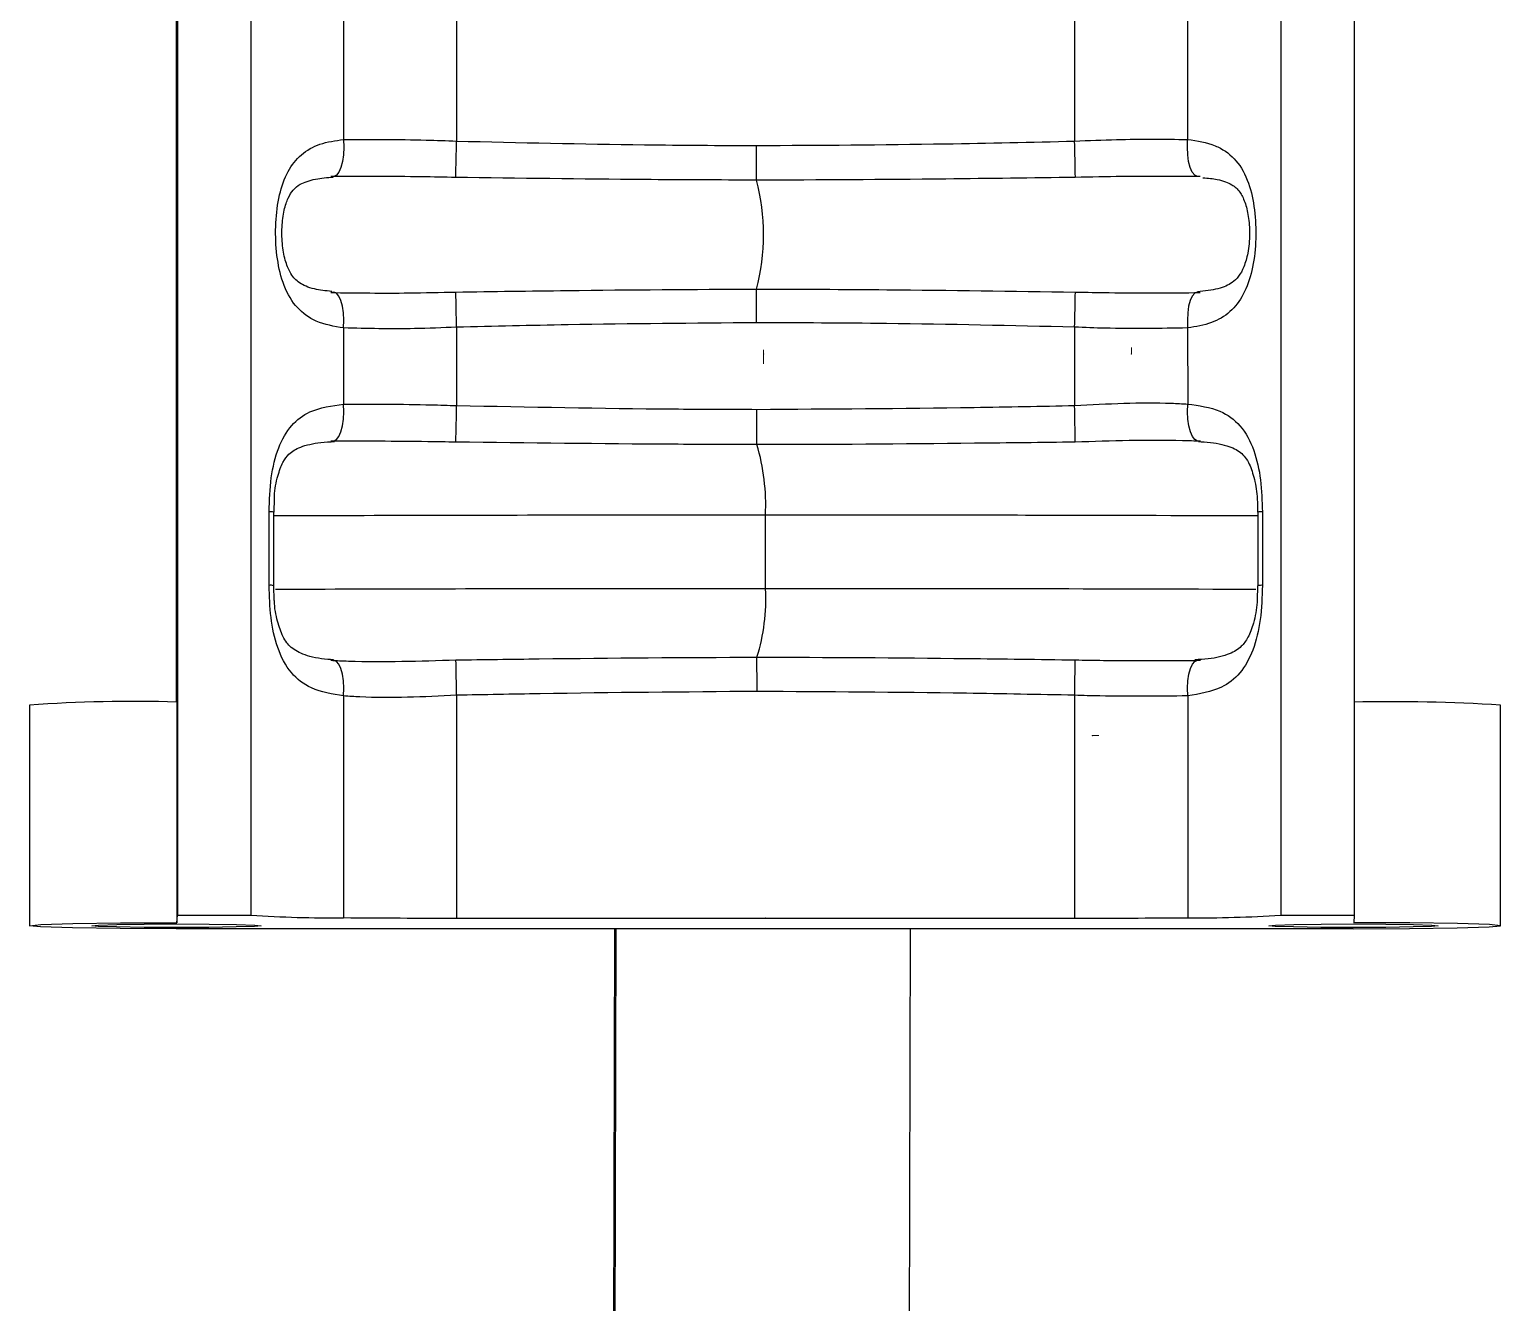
# Model space of a CAD drawing. Header units: millimetres. Extents: x 15 to 1184, y 5 to 836.
# Drawn here: x 838.93 to 858.93, y 635.66 to 652.97 of the extents above; entities that cross this region are included whole.
import ezdxf

# ---------------------------------------------------------------- set-up
doc = ezdxf.new("R2010")
doc.units = ezdxf.units.MM
doc.header["$PDSIZE"] = -1
doc.layers.get('0').update_dxf_attribs({"lineweight": 18})

msp = doc.modelspace()

# ---------------------------------------------------------------- linework, layer by layer
at = {"color": 7, "linetype": 'Continuous', "lineweight": 25}
for p, q in [((840.937, 668.925), (840.938, 640.931)), ((841.937, 668.925), (841.938, 640.931)), ((855.937, 668.925), (855.938, 640.931)), ((856.937, 668.925), (856.938, 640.931)), ((843.197, 653.611), (843.197, 651.475)), ((844.733, 653.622), (844.733, 651.452)), ((853.135, 653.622), (853.135, 651.452)), ((854.672, 653.611), (854.672, 651.475)), ((840.923, 653.242), (840.923, 643.827)), ((840.924, 643.827), (840.924, 653.26)), ((840.928, 653.307), (840.928, 643.827)), ((843.056, 650.968), (843.024, 650.971)), ((843.198, 648.912), (843.198, 647.878)), ((844.734, 648.923), (844.734, 647.858)), ((853.136, 648.923), (853.136, 647.858)), ((854.672, 648.912), (854.673, 647.878)), ((842.184, 645.413), (842.184, 646.413)), ((842.247, 646.408), (842.246, 646.407)), ((842.247, 645.408), (842.247, 646.408)), ((842.253, 646.407), (842.256, 646.595)), ((855.626, 646.408), (855.626, 645.408)), ((855.689, 646.413), (855.689, 645.413)), ((840.932, 645.353), (840.932, 646.353)), ((840.935, 646.394), (840.935, 645.395)), ((848.933, 645.368), (848.933, 646.368)), ((842.255, 645.207), (842.251, 645.408)), ((855.62, 645.408), (855.616, 645.213)), ((855.626, 645.408), (855.626, 645.408)), ((840.93, 643.827), (840.93, 640.827)), ((843.198, 643.91), (843.198, 640.895)), ((844.734, 643.919), (844.734, 640.889)), ((853.136, 643.919), (853.136, 640.889)), ((854.673, 643.91), (854.673, 640.895)), ((838.926, 643.785), (838.926, 640.786)), ((858.926, 640.786), (858.926, 643.786)), ((840.93, 640.827), (840.938, 640.931)), ((840.938, 640.931), (841.938, 640.931)), ((844.734, 640.889), (853.136, 640.889)), ((855.938, 640.931), (856.938, 640.931)), ((856.938, 640.931), (856.93, 640.827)), ((856.923, 640.745), (840.923, 640.745)), ((846.879, 640.745), (846.867, 635.077)), ((846.891, 635.077), (846.903, 640.745)), ((850.891, 635.077), (850.903, 640.745))]:
    msp.add_line(p, q, dxfattribs=at)
at = {"color": 7, "linetype": 'Continuous'}
for p, q in [((848.908, 648.557), (848.907, 648.617)), ((853.908, 648.557), (853.908, 648.647)), ((848.908, 648.557), (848.907, 648.423)), ((853.908, 648.557), (853.907, 648.554)), ((853.377, 643.371), (853.376, 643.367)), ((853.377, 643.371), (853.467, 643.371)), ((848.935, 640.889), (849.025, 640.889)), ((848.935, 640.889), (848.935, 640.886))]:
    msp.add_line(p, q, dxfattribs=at)
at = {"color": 7, "linetype": 'Continuous', "lineweight": 25}
for points in [[(843.197, 651.475), (843.201, 651.369), (843.196, 651.267), (843.183, 651.174), (843.162, 651.095), (843.134, 651.032), (843.101, 650.99), (843.064, 650.969), (843.056, 650.968)], [(854.844, 650.971), (854.805, 650.969), (854.768, 650.99), (854.735, 651.032), (854.707, 651.095), (854.686, 651.174), (854.673, 651.267), (854.669, 651.369), (854.672, 651.475)], [(843.198, 648.912), (843.201, 649.017), (843.197, 649.118), (843.183, 649.209), (843.162, 649.285), (843.134, 649.344), (843.101, 649.383), (843.064, 649.399), (843.024, 649.393)], [(854.805, 649.4), (854.805, 649.399), (854.768, 649.383), (854.735, 649.344), (854.707, 649.285), (854.686, 649.209), (854.673, 649.118), (854.669, 649.017), (854.672, 648.912)], [(843.023, 647.373), (843.062, 647.373), (843.099, 647.395), (843.132, 647.438), (843.16, 647.501), (843.181, 647.58), (843.195, 647.672), (843.2, 647.773), (843.198, 647.878)], [(854.845, 647.373), (854.807, 647.373), (854.77, 647.395), (854.737, 647.438), (854.71, 647.501), (854.689, 647.58), (854.675, 647.672), (854.67, 647.773), (854.673, 647.878)], [(843.198, 643.91), (843.2, 644.015), (843.195, 644.115), (843.181, 644.205), (843.16, 644.281), (843.132, 644.34), (843.099, 644.38), (843.062, 644.398), (843.023, 644.394)], [(854.673, 643.91), (854.67, 644.015), (854.675, 644.115), (854.689, 644.205), (854.71, 644.281), (854.738, 644.34), (854.77, 644.38), (854.807, 644.398), (854.846, 644.394)], [(840.923, 640.745), (840.158, 640.748), (839.51, 640.757), (839.077, 640.77), (838.926, 640.786), (839.08, 640.802), (839.515, 640.815), (840.164, 640.824), (840.93, 640.827)], [(842.076, 640.786), (841.988, 640.777), (841.738, 640.769), (841.365, 640.764), (840.924, 640.762), (840.485, 640.764), (840.112, 640.769), (839.863, 640.777), (839.776, 640.786), (839.865, 640.795), (840.115, 640.803), (840.488, 640.808), (840.928, 640.81), (841.368, 640.808), (841.741, 640.803), (841.99, 640.795), (842.076, 640.786)], [(858.076, 640.786), (857.988, 640.777), (857.738, 640.769), (857.365, 640.764), (856.924, 640.762), (856.485, 640.764), (856.112, 640.769), (855.863, 640.777), (855.776, 640.786), (855.865, 640.795), (856.115, 640.803), (856.488, 640.808), (856.928, 640.81), (857.368, 640.808), (857.741, 640.803), (857.99, 640.795), (858.076, 640.786)], [(856.923, 640.745), (857.689, 640.748), (858.338, 640.757), (858.773, 640.77), (858.926, 640.786), (858.775, 640.802), (858.343, 640.815), (857.695, 640.824), (856.93, 640.827)]]:
    msp.add_lwpolyline(points, dxfattribs=at)
for centre, radius, start, end in [((677.206, 654.953), 167.564, 358.63394, 358.80296), ((755.277, 649.268), 97.883, 0.98961, 1.27895), ((692.596, 651.489), 156.217, 359.79221, 359.9642), ((845.918, 650.181), 2.988, 345.6298, 14.3741), ((709.642, 648.897), 139.171, 0.03538, 0.22316), ((756.998, 647.128), 87.754, 1.17194, 1.48432), ((703.093, 652.221), 150.079, 358.7408, 358.92345), ((692.88, 650.569), 151.878, 358.78937, 358.97723), ((703.615, 647.857), 145.202, 359.79079, 359.97977), ((757.331, 645.996), 95.823, 0.81551, 1.11328), ((846.042, 646.504), 2.894, 357.2955, 16.5125), ((842.202, 646.247), 0.167, 74.5522, 96.3338), ((855.67, 646.262), 0.152, 82.5873, 106.781), ((842.203, 645.266), 0.148, 72.9922, 97.5957), ((855.671, 645.241), 0.173, 83.8662, 105.1929), ((846.297, 645.223), 2.64, 342.6564, 3.141), ((719.674, 643.928), 129.144, 0.01902, 0.22536), ((759.235, 642.43), 85.512, 0.99773, 1.32035), ((717.772, 646.507), 135.389, 358.90472, 359.10848), ((840.353, 623.208), 20.627, 88.3987, 93.9669), ((857.429, 619.661), 24.171, 86.4495, 91.1848), ((843.017, 656.948), 16.054, 266.1463, 270.6448), ((844.712, 831.629), 190.739, 269.54508, 270.00647), ((853.157, 831.996), 191.107, 269.99368, 270.45448), ((854.851, 657.203), 16.309, 269.3729, 273.8214)]:
    msp.add_arc(centre, radius, start, end, dxfattribs=at)
for points, knots in [([(843.198, 648.912), (843.068, 648.934), (842.909, 648.961), (842.682, 649.077), (842.496, 649.241), (842.347, 649.564), (842.276, 649.946), (842.267, 650.342), (842.315, 650.72), (842.426, 651.044), (842.613, 651.282), (842.872, 651.428), (843.087, 651.459), (843.197, 651.475)], [0, 0, 0, 0, 0.391333, 0.479582, 0.817373, 1.182597, 1.537136, 1.895618, 2.252275, 2.58977, 2.903625, 3.217507, 3.551938, 3.551938, 3.551938, 3.551938]), ([(843.197, 651.475), (843.568, 651.476), (844.071, 651.478), (844.595, 651.458), (844.733, 651.452)], [0, 0, 0, 0, 1.130411, 1.53647, 1.53647, 1.53647, 1.53647]), ([(844.733, 651.452), (845.586, 651.433), (846.945, 651.401), (848.305, 651.394), (848.813, 651.392)], [0, 0, 0, 0, 2.55687, 4.08046, 4.08046, 4.08046, 4.08046]), ([(848.813, 651.392), (849.668, 651.397), (851.108, 651.405), (852.549, 651.439), (853.135, 651.452)], [0, 0, 0, 0, 2.562943, 4.322734, 4.322734, 4.322734, 4.322734]), ([(853.135, 651.452), (853.327, 651.461), (853.852, 651.483), (854.354, 651.478), (854.672, 651.475)], [0, 0, 0, 0, 0.560647, 1.537675, 1.537675, 1.537675, 1.537675]), ([(854.672, 651.475), (854.802, 651.456), (854.962, 651.431), (855.189, 651.322), (855.376, 651.164), (855.526, 650.849), (855.596, 650.471), (855.606, 650.076), (855.558, 649.695), (855.445, 649.365), (855.259, 649.119), (854.998, 648.965), (854.783, 648.93), (854.672, 648.912)], [0, 0, 0, 0, 0.391707, 0.480035, 0.818141, 1.183706, 1.53857, 1.897373, 2.254345, 2.592136, 2.906274, 3.22045, 3.555149, 3.555149, 3.555149, 3.555149]), ([(840.933, 650.973), (840.933, 650.966), (840.934, 650.952), (840.934, 650.819), (840.934, 650.62), (840.935, 650.368), (840.935, 650.095), (840.935, 649.831), (840.934, 649.605), (840.934, 649.444), (840.934, 649.378), (840.933, 649.368), (840.933, 649.415), (840.932, 649.557), (840.932, 649.769), (840.932, 650.026), (840.932, 650.3), (840.932, 650.559), (840.932, 650.775), (840.933, 650.923), (840.933, 650.969), (840.933, 650.972), (840.933, 650.973)], [0, 0, 0, 0, 0.171715, 0.34343, 0.515144, 0.686859, 0.858574, 1.030289, 1.202004, 1.373719, 1.545433, 1.630365, 1.80208, 1.973795, 2.14551, 2.317225, 2.48894, 2.660654, 2.832369, 3.004084, 3.175799, 3.198439, 3.198439, 3.198439, 3.198439]), ([(843.037, 649.408), (842.954, 649.417), (842.771, 649.437), (842.588, 649.52), (842.489, 649.62), (842.405, 649.806), (842.361, 650.032), (842.354, 650.281), (842.383, 650.511), (842.442, 650.689), (842.515, 650.8), (842.606, 650.873), (842.792, 650.942), (842.974, 650.957), (843.057, 650.964)], [0, 0, 0, 0, 0.211149, 0.464172, 0.701486, 0.870652, 1.053009, 1.248046, 1.433212, 1.593337, 1.752998, 1.945808, 2.19354, 2.404749, 2.404749, 2.404749, 2.404749]), ([(844.722, 650.958), (844.568, 650.961), (844, 650.973), (843.435, 650.972), (843.024, 650.971)], [0, 0, 0, 0, 0.460021, 1.698453, 1.698453, 1.698453, 1.698453]), ([(848.812, 650.923), (848.812, 650.923), (848.302, 650.923), (846.939, 650.929), (845.576, 650.947), (844.722, 650.958)], [0, 0, 0, 0, 0.00006, 1.529103, 4.090108, 4.090108, 4.090108, 4.090108]), ([(853.145, 650.958), (852.558, 650.951), (851.114, 650.932), (849.67, 650.922), (848.812, 650.923), (848.812, 650.923)], [0, 0, 0, 0, 1.761625, 4.333074, 4.333134, 4.333134, 4.333134, 4.333134]), ([(854.844, 650.971), (854.491, 650.973), (853.927, 650.976), (853.358, 650.963), (853.145, 650.958)], [0, 0, 0, 0, 1.065242, 1.698965, 1.698965, 1.698965, 1.698965]), ([(854.88, 650.955), (854.948, 650.949), (855.111, 650.934), (855.282, 650.862), (855.373, 650.783), (855.453, 650.632), (855.503, 650.427), (855.52, 650.183), (855.498, 649.94), (855.44, 649.736), (855.364, 649.603), (855.272, 649.516), (855.098, 649.436), (854.903, 649.414), (854.804, 649.402)], [0, 0, 0, 0, 0.17253, 0.414361, 0.637444, 0.810243, 0.979403, 1.164919, 1.368186, 1.533825, 1.696822, 1.870629, 2.115199, 2.367275, 2.367275, 2.367275, 2.367275]), ([(844.722, 649.401), (845.229, 649.408), (846.591, 649.427), (847.955, 649.439), (848.812, 649.439), (848.812, 649.439)], [0, 0, 0, 0, 1.518891, 4.090056, 4.090116, 4.090116, 4.090116, 4.090116]), ([(848.812, 649.439), (848.812, 649.439), (849.403, 649.44), (850.848, 649.433), (852.292, 649.413), (853.145, 649.401)], [0, 0, 0, 0, 0.00006, 1.772282, 4.333148, 4.333148, 4.333148, 4.333148]), ([(843.024, 649.393), (843.377, 649.389), (843.941, 649.382), (844.51, 649.396), (844.722, 649.401)], [0, 0, 0, 0, 1.064914, 1.698453, 1.698453, 1.698453, 1.698453]), ([(853.145, 649.401), (853.299, 649.398), (853.868, 649.386), (854.432, 649.39), (854.844, 649.393)], [0, 0, 0, 0, 0.460071, 1.698839, 1.698839, 1.698839, 1.698839]), ([(844.734, 648.923), (844.542, 648.915), (844.017, 648.892), (843.516, 648.904), (843.198, 648.912)], [0, 0, 0, 0, 0.560191, 1.536418, 1.536418, 1.536418, 1.536418]), ([(848.813, 648.983), (847.959, 648.976), (846.599, 648.965), (845.239, 648.934), (844.734, 648.923)], [0, 0, 0, 0, 2.562885, 4.080351, 4.080351, 4.080351, 4.080351]), ([(853.136, 648.923), (852.283, 648.942), (850.843, 648.976), (849.402, 648.981), (848.813, 648.983)], [0, 0, 0, 0, 2.556811, 4.322681, 4.322681, 4.322681, 4.322681]), ([(854.672, 648.912), (854.302, 648.906), (853.798, 648.898), (853.274, 648.917), (853.136, 648.923)], [0, 0, 0, 0, 1.131025, 1.537245, 1.537245, 1.537245, 1.537245]), ([(842.184, 646.413), (842.189, 646.569), (842.2, 646.875), (842.297, 647.285), (842.471, 647.596), (842.761, 647.815), (843.037, 647.855), (843.198, 647.878)], [0, 0, 0, 0, 0.420011, 0.824241, 1.194329, 1.537559, 2.018643, 2.018643, 2.018643, 2.018643]), ([(843.198, 647.878), (843.591, 647.878), (844.095, 647.878), (844.619, 647.861), (844.734, 647.858)], [0, 0, 0, 0, 1.199618, 1.536193, 1.536193, 1.536193, 1.536193]), ([(844.734, 647.858), (845.715, 647.839), (847.076, 647.812), (848.438, 647.807), (848.818, 647.806)], [0, 0, 0, 0, 2.944838, 4.084568, 4.084568, 4.084568, 4.084568]), ([(848.818, 647.806), (849.801, 647.812), (851.241, 647.82), (852.68, 647.849), (853.136, 647.858)], [0, 0, 0, 0, 2.950449, 4.318183, 4.318183, 4.318183, 4.318183]), ([(853.136, 647.858), (853.583, 647.881), (854.11, 647.909), (854.599, 647.882), (854.673, 647.878)], [0, 0, 0, 0, 1.307197, 1.537924, 1.537924, 1.537924, 1.537924]), ([(854.673, 647.878), (854.826, 647.857), (855.104, 647.818), (855.408, 647.595), (855.584, 647.262), (855.675, 646.851), (855.684, 646.559), (855.689, 646.413)], [0, 0, 0, 0, 0.457377, 0.830637, 1.232676, 1.627258, 2.020613, 2.020613, 2.020613, 2.020613]), ([(840.932, 646.353), (840.932, 646.466), (840.932, 646.691), (840.932, 646.994), (840.933, 647.227), (840.933, 647.363), (840.934, 647.388), (840.934, 647.299), (840.935, 647.105), (840.935, 646.829), (840.935, 646.576), (840.935, 646.429), (840.935, 646.394)], [0, 0, 0, 0, 0.214164, 0.428328, 0.642492, 0.856656, 1.07082, 1.284984, 1.499148, 1.713312, 1.927476, 1.99459, 1.99459, 1.99459, 1.99459]), ([(842.256, 646.595), (842.256, 646.605), (842.257, 646.715), (842.297, 646.896), (842.371, 647.096), (842.463, 647.217), (842.595, 647.298), (842.834, 647.356), (843.012, 647.364), (843.075, 647.367)], [0, 0, 0, 0, 0.020781, 0.242965, 0.432363, 0.617948, 0.879926, 1.151617, 1.301887, 1.301887, 1.301887, 1.301887]), ([(844.724, 647.36), (844.596, 647.362), (844.026, 647.372), (843.461, 647.373), (843.023, 647.373)], [0, 0, 0, 0, 0.381177, 1.701088, 1.701088, 1.701088, 1.701088]), ([(848.817, 647.327), (848.817, 647.327), (848.436, 647.327), (847.071, 647.332), (845.707, 647.348), (844.724, 647.36)], [0, 0, 0, 0, 0.00006, 1.143454, 4.09308, 4.09308, 4.09308, 4.09308]), ([(853.144, 647.36), (852.688, 647.354), (851.246, 647.337), (849.803, 647.326), (848.817, 647.327), (848.817, 647.327)], [0, 0, 0, 0, 1.368638, 4.327255, 4.327315, 4.327315, 4.327315, 4.327315]), ([(854.845, 647.373), (854.765, 647.375), (854.207, 647.394), (853.634, 647.376), (853.144, 647.36)], [0, 0, 0, 0, 0.245898, 1.701923, 1.701923, 1.701923, 1.701923]), ([(854.819, 647.368), (854.844, 647.367), (854.991, 647.361), (855.219, 647.317), (855.402, 647.227), (855.503, 647.099), (855.586, 646.857), (855.623, 646.623), (855.622, 646.467), (855.622, 646.407)], [0, 0, 0, 0, 0.062167, 0.35456, 0.630222, 0.907962, 1.112854, 1.330904, 1.467116, 1.467116, 1.467116, 1.467116]), ([(848.933, 646.368), (847.43, 646.367), (845.19, 646.366), (842.976, 646.359), (842.247, 646.357)], [0, 0, 0, 0, 4.483955, 6.686336, 6.686336, 6.686336, 6.686336]), ([(855.626, 646.357), (854.575, 646.36), (852.357, 646.367), (850.114, 646.367), (848.933, 646.368)], [0, 0, 0, 0, 3.16991, 6.692851, 6.692851, 6.692851, 6.692851]), ([(843.198, 643.91), (843.045, 643.935), (842.767, 643.98), (842.464, 644.214), (842.288, 644.556), (842.199, 644.973), (842.189, 645.267), (842.184, 645.413)], [0, 0, 0, 0, 0.462308, 0.839599, 1.245979, 1.644832, 2.042521, 2.042521, 2.042521, 2.042521]), ([(855.689, 645.413), (855.684, 645.256), (855.673, 644.949), (855.576, 644.533), (855.401, 644.213), (855.11, 643.982), (854.834, 643.937), (854.673, 643.91)], [0, 0, 0, 0, 0.425333, 0.834683, 1.209463, 1.557053, 2.044256, 2.044256, 2.044256, 2.044256]), ([(840.935, 645.395), (840.935, 645.282), (840.935, 645.057), (840.935, 644.754), (840.934, 644.521), (840.934, 644.385), (840.933, 644.36), (840.933, 644.449), (840.932, 644.643), (840.932, 644.918), (840.932, 645.171), (840.932, 645.318), (840.932, 645.353)], [0, 0, 0, 0, 0.214164, 0.428329, 0.642493, 0.856657, 1.07082, 1.284984, 1.499148, 1.713312, 1.927476, 1.99459, 1.99459, 1.99459, 1.99459]), ([(843.058, 644.401), (843.033, 644.403), (842.885, 644.41), (842.659, 644.461), (842.483, 644.555), (842.376, 644.692), (842.294, 644.926), (842.258, 645.106), (842.256, 645.205), (842.255, 645.207)], [0, 0, 0, 0, 0.06103, 0.354631, 0.628733, 0.871667, 1.074507, 1.294639, 1.29849, 1.29849, 1.29849, 1.29849]), ([(848.933, 645.368), (847.43, 645.367), (845.198, 645.366), (842.993, 645.359), (842.272, 645.357)], [0, 0, 0, 0, 4.484047, 6.66098, 6.66098, 6.66098, 6.66098]), ([(855.6, 645.357), (854.558, 645.36), (852.348, 645.367), (850.114, 645.367), (848.933, 645.368)], [0, 0, 0, 0, 3.144363, 6.667357, 6.667357, 6.667357, 6.667357]), ([(855.616, 645.213), (855.616, 645.204), (855.614, 645.093), (855.573, 644.906), (855.495, 644.695), (855.395, 644.565), (855.25, 644.475), (855.011, 644.413), (854.83, 644.404), (854.768, 644.401)], [0, 0, 0, 0, 0.019738, 0.253315, 0.45212, 0.647103, 0.910119, 1.200598, 1.349277, 1.349277, 1.349277, 1.349277]), ([(844.724, 644.4), (845.102, 644.405), (846.466, 644.423), (847.831, 644.435), (848.817, 644.436), (848.817, 644.436)], [0, 0, 0, 0, 1.134734, 4.093041, 4.093101, 4.093101, 4.093101, 4.093101]), ([(848.817, 644.436), (848.817, 644.436), (849.768, 644.437), (851.211, 644.426), (852.653, 644.407), (853.144, 644.4)], [0, 0, 0, 0, 0.00006, 2.853855, 4.327344, 4.327344, 4.327344, 4.327344]), ([(843.023, 644.394), (843.103, 644.39), (843.661, 644.367), (844.234, 644.385), (844.724, 644.4)], [0, 0, 0, 0, 0.245818, 1.701448, 1.701448, 1.701448, 1.701448]), ([(853.144, 644.4), (853.272, 644.398), (853.842, 644.387), (854.407, 644.391), (854.846, 644.394)], [0, 0, 0, 0, 0.38123, 1.70161, 1.70161, 1.70161, 1.70161]), ([(844.734, 643.919), (844.286, 643.897), (843.76, 643.871), (843.271, 643.905), (843.198, 643.91)], [0, 0, 0, 0, 1.306441, 1.537027, 1.537027, 1.537027, 1.537027]), ([(848.818, 643.971), (847.834, 643.963), (846.473, 643.953), (845.112, 643.926), (844.734, 643.919)], [0, 0, 0, 0, 2.950435, 4.084537, 4.084537, 4.084537, 4.084537]), ([(853.136, 643.919), (852.645, 643.929), (851.206, 643.957), (849.766, 643.965), (848.818, 643.971)], [0, 0, 0, 0, 1.472404, 4.318189, 4.318189, 4.318189, 4.318189]), ([(854.673, 643.91), (854.279, 643.906), (853.774, 643.9), (853.25, 643.915), (853.136, 643.919)], [0, 0, 0, 0, 1.200402, 1.537131, 1.537131, 1.537131, 1.537131])]:
    msp.add_open_spline(points, degree=3, knots=knots, dxfattribs=at)
at = {"color": 7, "linetype": 'Continuous'}
for p in [(848.908, 648.557), (853.908, 648.557), (853.377, 643.371), (848.935, 640.889)]:
    msp.add_point(p, dxfattribs=at)

doc.saveas('drawing.dxf')
